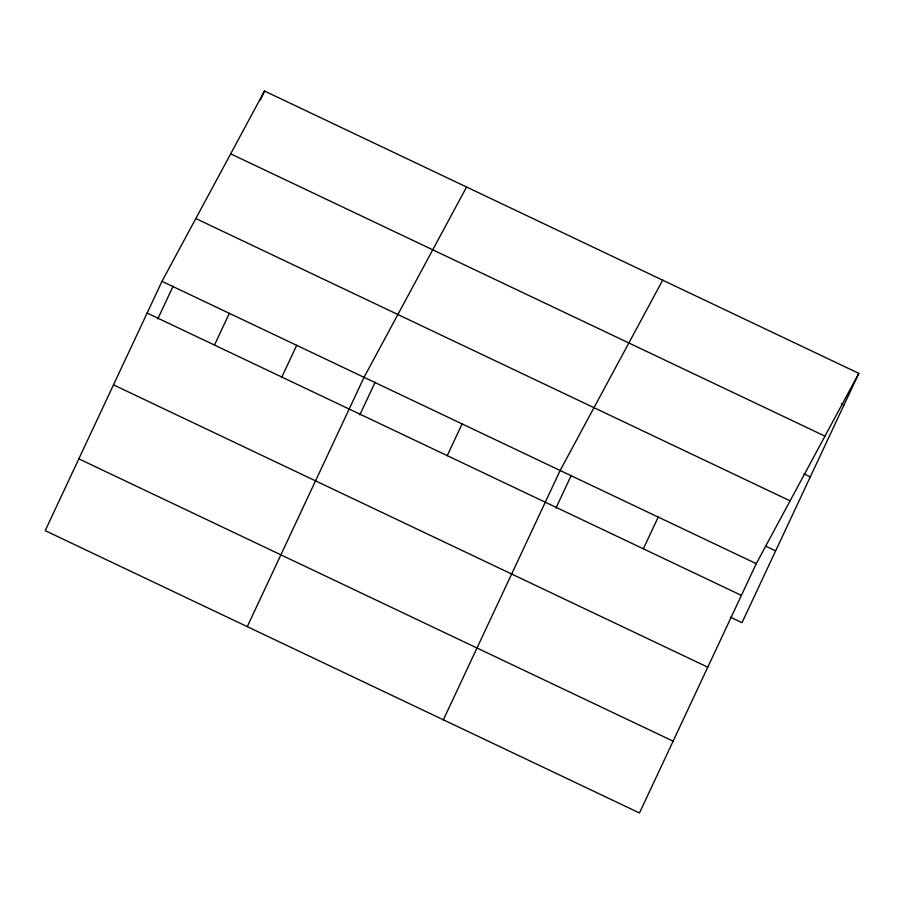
<?xml version="1.0" encoding="UTF-8"?>
<svg xmlns="http://www.w3.org/2000/svg" width="904" height="904" viewBox="0 0 904 904"><rect width="100%" height="100%" fill="white"/><g stroke="black" fill="none" stroke-linecap="round" stroke-linejoin="round"><path stroke-width="1.36" d="M161.985 281.336L45.2 530.648L639.478 812.967L756.264 563.655L858.8 373.352L264.522 91.033L161.985 281.336L756.264 563.655M157.771 318.931L173.105 286.184M260.363 99.915L264.522 91.033M214.474 345.068L229.345 313.326M281.822 377.058L296.693 345.328M247.255 626.641L364.041 377.318L466.577 187.015M359.815 414.925L375.16 382.177M447.231 455.639L462.102 423.897M443.367 719.81L560.152 470.487L662.688 280.183M555.926 508.093L571.271 475.334M643.343 548.807L658.214 517.065M858.8 373.352L742.014 622.664L730.545 617.229M841.387 403.873L843.929 405.094M230.689 153.827L824.968 436.146M803.927 473.865L810.3 476.894M195.829 218.531L790.107 500.85M765.462 546.027L775.643 550.864M147.126 313.066L741.393 595.386M113.486 384.867L707.764 667.186M78.829 458.848L673.107 741.167"/></g></svg>
